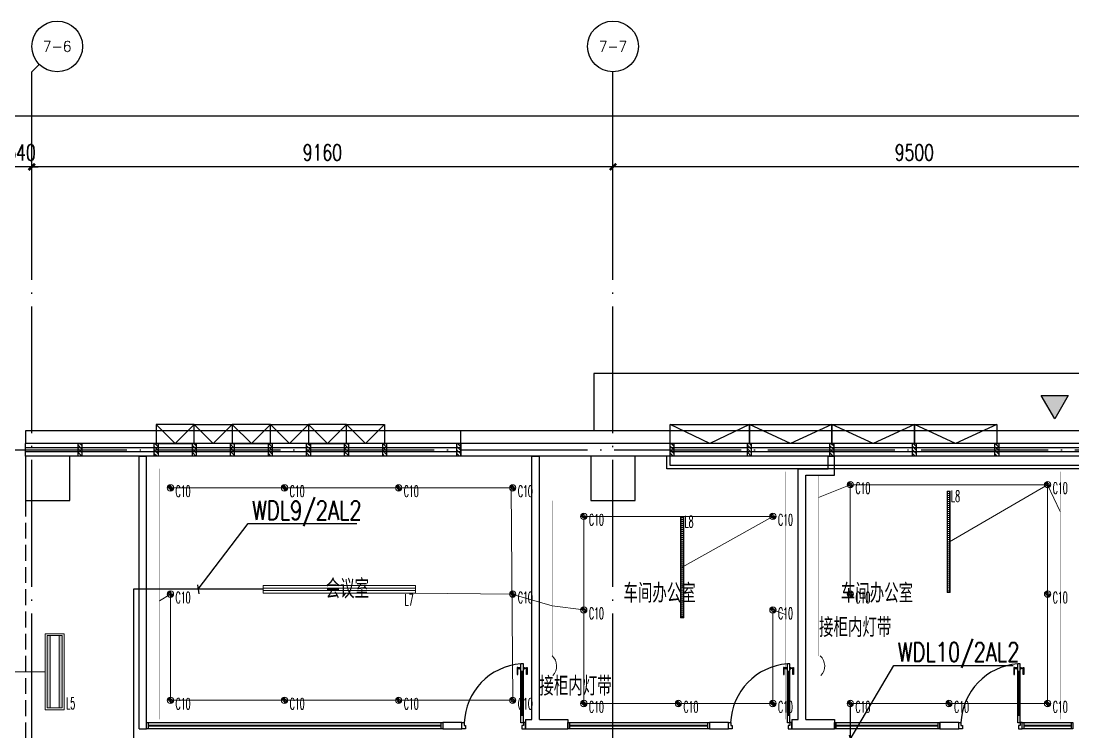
# Model space of a CAD drawing. Extents: x -621157 to 1764546, y -106808 to 741893.
# Drawn here: x 238170 to 254750, y 135551 to 146760 of the extents above; entities that cross this region are included whole.
import ezdxf
from ezdxf import colors
from ezdxf.entities.mleader import LeaderData, LeaderLine
from ezdxf.enums import TextEntityAlignment as Align
from ezdxf.math import Vec2, Vec3

# ---------------------------------------------------------------- set-up
doc = ezdxf.new("R2010")
doc.units = 0
doc.header["$LTSCALE"] = 1000
doc.header["$MEASUREMENT"] = 0
for name, pattern in [('DOT', [6.35, 0, -6.35]), ('XREF-A-101-平面图_t3$0$DASH', [0.35, 0.25, -0.1]), ('XREF-A-101-平面图_t3$0$DOTE', [2.42, 2, -0.2, 0.02, -0.2])]:
    doc.linetypes.add(name, pattern=pattern)
for name, color, linetype in [('0-底图', 7, 'Continuous'), ('AXIS_TEXT', 7, 'Continuous'), ('WIRE-照明', 4, 'Continuous'), ('XREF-A-101-平面图_t3$0$A-COLUMN', 8, 'Continuous'), ('XREF-A-101-平面图_t3$0$A-CURTWALL', 8, 'Continuous'), ('XREF-A-101-平面图_t3$0$A-DOTE', 8, 'Continuous'), ('XREF-A-101-平面图_t3$0$A-GROUND', 8, 'Continuous'), ('XREF-A-101-平面图_t3$0$A-RAIL', 8, 'Continuous'), ('XREF-A-101-平面图_t3$0$A-ROOF', 8, 'Continuous'), ('XREF-A-101-平面图_t3$0$A-ROOM-CH', 8, 'Continuous'), ('XREF-A-101-平面图_t3$0$A-SEE', 8, 'Continuous'), ('XREF-A-101-平面图_t3$0$A-WALL-FILL', 8, 'Continuous'), ('XREF-A-101-平面图_t3$0$A-WINDOW', 8, 'Continuous'), ('XREF-A-101-平面图_t3$0$A-开启符号', 8, 'Continuous'), ('XREF-A-101-平面图_t3$0$AXIS', 8, 'Continuous'), ('XREF-A-101-平面图_t3$0$DOOR-INF', 8, 'Continuous'), ('XREF-A-101-平面图_t3$0$GLASS WALL-INF', 8, 'Continuous'), ('XREF-A-101-平面图_t3$0$I-WALL-GYPSUM', 8, 'Continuous'), ('XREF-A-101-平面图_t3$0$PARTITION-INF', 8, 'Continuous'), ('XREF-A-101-平面图_t3$0$PUB_HATCH', 8, 'Continuous'), ('XREF-A-101-平面图_t3$0$PUB_TEXT', 8, 'Continuous'), ('照明回路线', 1, 'Continuous')]:
    doc.layers.add(name, color=color, linetype=linetype)
for name, color, linetype, lineweight in [('00-照明回路线', 6, 'Continuous', 0), ('CEILING-INF', 4, 'Continuous', 0), ('LIGHT-INF', 6, 'Continuous', 0)]:
    doc.layers.add(name, color=color, linetype=linetype, lineweight=lineweight)
doc.styles.add('COMPLEX', font='COMPLEX')
doc.styles.add('DIM_FONT', font='ROMANS', dxfattribs={"width": 0.8, "bigfont": 'HZDXC'})
doc.styles.add('E-FST', font='txt.shx', dxfattribs={"width": 0.75, "height": 250, "bigfont": '@@gbcbig.shx'})
doc.styles.add('INF DIM', font='SIMPLEX.SHX', dxfattribs={"width": 0.7, "bigfont": 'hztxt.shx'})
doc.styles.get("Standard").update_dxf_attribs({"font": 'romans.shx', "bigfont": 'HZDXC.SHX'})
doc.styles.add('XREF-A-101-平面图_t3$0$-HZDXCROMANS', font='ROMANS.shx', dxfattribs={"bigfont": 'HZDXC.shx'})
doc.styles.add('XREF-A-101-平面图_t3$0$A-AXIS-LABEL', font='COMPLEX', dxfattribs={"bigfont": 'GBCBIG'})
doc.styles.add('XREF-A-101-平面图_t3$0$A-DIM_T3', font='SIMPLEX', dxfattribs={"width": 0.705882, "bigfont": 'GBCBIG'})
doc.linetypes.add('LED', pattern='A,6,-3.5,["LED",Standard,S=2.54,R=0,X=-2.54,Y=-1.27],-4.8', length=14.3)
doc.dimstyles.new('XREF-A-101-平面图_t3$0$A-DIM-100', dxfattribs={"dimscale": 100, "dimtxt": 2.55, "dimasz": 1, "dimexe": 2.5, "dimexo": 3, "dimgap": 1, "dimtad": 1, "dimdec": 0, "dimzin": 0, "dimdsep": 46, "dimtxsty": 'XREF-A-101-平面图_t3$0$A-DIM_T3', "dimblk": 'XREF-A-101-平面图_t3$0$_ArchTick', "dimcen": 0.09, "dimclrt": 7, "dimazin": 2, "dimtfac": 1, "dimtdec": 0, "dimtix": 1, "dimtmove": 2, "dimatfit": 3, "dimfxl": 0, "dimtolj": 1, "dimtzin": 0, "dimarcsym": 0})

# ---------------------------------------------------------------- blocks, each defined once
blk = doc.blocks.new('XREF-A-101-平面图_t3$0$_ArchTick')
at = {"color": 0, "linetype": 'ByBlock', "const_width": 0.4}
blk.add_lwpolyline([(-0.5, -0.5), (0.5, 0.5)], dxfattribs=at)
blk = doc.blocks.new('*D25454')
at = {"layer": 'Defpoints', "color": 0}
for p in [(47500, 44460), (47500, 43300), (57000, 43300)]:
    blk.add_point(p, dxfattribs=at)
at = {"layer": 'XREF-A-101-平面图_t3$0$AXIS', "color": 0, "lineweight": -2}
for p, q in [((47500, 43600), (47500, 44710)), ((57000, 43600), (57000, 44710)), ((57000, 44460), (47500, 44460))]:
    blk.add_line(p, q, dxfattribs=at)
at = {"layer": 'XREF-A-101-平面图_t3$0$AXIS', "color": 0, "linetype": 'ByBlock', "lineweight": -2, "xscale": 100, "yscale": 100, "zscale": 100, "rotation": 180}
blk.add_blockref('XREF-A-101-平面图_t3$0$_ArchTick', (47500, 44460), dxfattribs=at)
at = {"layer": 'XREF-A-101-平面图_t3$0$AXIS', "color": 0, "linetype": 'ByBlock', "lineweight": -2, "xscale": 100, "yscale": 100, "zscale": 100}
blk.add_blockref('XREF-A-101-平面图_t3$0$_ArchTick', (57000, 44460), dxfattribs=at)
at = {"layer": 'XREF-A-101-平面图_t3$0$AXIS', "color": 7, "insert": (52250, 44687), "char_height": 255, "attachment_point": 5, "style": 'XREF-A-101-平面图_t3$0$A-DIM_T3'}
blk.add_mtext('\\A1;9500', dxfattribs=at)
blk = doc.blocks.new('*D25455')
at = {"layer": 'Defpoints', "color": 0}
for p in [(38340, 44460), (38340, 43300), (47500, 43300)]:
    blk.add_point(p, dxfattribs=at)
at = {"layer": 'XREF-A-101-平面图_t3$0$AXIS', "color": 0, "lineweight": -2}
for p, q in [((38340, 43600), (38340, 44710)), ((47500, 43600), (47500, 44710)), ((47500, 44460), (38340, 44460))]:
    blk.add_line(p, q, dxfattribs=at)
at = {"layer": 'XREF-A-101-平面图_t3$0$AXIS', "color": 0, "linetype": 'ByBlock', "lineweight": -2, "xscale": 100, "yscale": 100, "zscale": 100, "rotation": 180}
blk.add_blockref('XREF-A-101-平面图_t3$0$_ArchTick', (38340, 44460), dxfattribs=at)
at = {"layer": 'XREF-A-101-平面图_t3$0$AXIS', "color": 0, "linetype": 'ByBlock', "lineweight": -2, "xscale": 100, "yscale": 100, "zscale": 100}
blk.add_blockref('XREF-A-101-平面图_t3$0$_ArchTick', (47500, 44460), dxfattribs=at)
at = {"layer": 'XREF-A-101-平面图_t3$0$AXIS', "color": 7, "insert": (42920, 44687), "char_height": 255, "attachment_point": 5, "style": 'XREF-A-101-平面图_t3$0$A-DIM_T3'}
blk.add_mtext('\\A1;9160', dxfattribs=at)
blk = doc.blocks.new('*D25456')
at = {"layer": 'Defpoints', "color": 0}
for p in [(38000, 44460), (38000, 43300), (38340, 43300)]:
    blk.add_point(p, dxfattribs=at)
at = {"layer": 'XREF-A-101-平面图_t3$0$AXIS', "color": 0, "lineweight": -2}
for p, q in [((38000, 43600), (38000, 44710)), ((38340, 43600), (38340, 44710)), ((38000, 44460), (37900, 44460)), ((38340, 44460), (38000, 44460)), ((38340, 44460), (38440, 44460))]:
    blk.add_line(p, q, dxfattribs=at)
at = {"layer": 'XREF-A-101-平面图_t3$0$AXIS', "color": 0, "linetype": 'ByBlock', "lineweight": -2, "xscale": 100, "yscale": 100, "zscale": 100}
blk.add_blockref('XREF-A-101-平面图_t3$0$_ArchTick', (38000, 44460), dxfattribs=at)
at = {"layer": 'XREF-A-101-平面图_t3$0$AXIS', "color": 0, "linetype": 'ByBlock', "lineweight": -2, "xscale": 100, "yscale": 100, "zscale": 100, "rotation": 180}
blk.add_blockref('XREF-A-101-平面图_t3$0$_ArchTick', (38340, 44460), dxfattribs=at)
at = {"layer": 'XREF-A-101-平面图_t3$0$AXIS', "color": 7, "insert": (38170, 44687), "char_height": 255, "attachment_point": 5, "style": 'XREF-A-101-平面图_t3$0$A-DIM_T3'}
blk.add_mtext('\\A1;340', dxfattribs=at)
blk = doc.blocks.new('_AXISO')
blk.add_circle((0, 0), 0.5)
at = {"layer": 'AXIS_TEXT', "style": 'COMPLEX'}
blk.add_attdef('A', text='', height=0.56, dxfattribs=at).set_placement((-0.25, -0.28), (0.25, -0.28), align=Align.FIT)
blk = doc.blocks.new('*D25463')
at = {"layer": 'Defpoints', "color": 0}
for p in [(-300, 45260), (-300, 43300), (66800, 43300)]:
    blk.add_point(p, dxfattribs=at)
at = {"layer": 'XREF-A-101-平面图_t3$0$AXIS', "color": 0, "lineweight": -2}
for p, q in [((-300, 43600), (-300, 45510)), ((66800, 43600), (66800, 45510)), ((66800, 45260), (-300, 45260))]:
    blk.add_line(p, q, dxfattribs=at)
at = {"layer": 'XREF-A-101-平面图_t3$0$AXIS', "color": 0, "linetype": 'ByBlock', "lineweight": -2, "xscale": 100, "yscale": 100, "zscale": 100, "rotation": 180}
blk.add_blockref('XREF-A-101-平面图_t3$0$_ArchTick', (-300, 45260), dxfattribs=at)
at = {"layer": 'XREF-A-101-平面图_t3$0$AXIS', "color": 0, "linetype": 'ByBlock', "lineweight": -2, "xscale": 100, "yscale": 100, "zscale": 100}
blk.add_blockref('XREF-A-101-平面图_t3$0$_ArchTick', (66800, 45260), dxfattribs=at)
at = {"layer": 'XREF-A-101-平面图_t3$0$AXIS', "color": 7, "insert": (33250, 45487), "char_height": 255, "attachment_point": 5, "style": 'XREF-A-101-平面图_t3$0$A-DIM_T3'}
blk.add_mtext('\\A1;67100', dxfattribs=at)
blk = doc.blocks.new('XREF-A-101-平面图_t3$0$柱网2F')
at = {"layer": 'XREF-A-101-平面图_t3$0$A-COLUMN'}
for points in [[(38240, -800), (38940, -800), (38940, -100), (38240, -100)], [(47150, -800), (47850, -800), (47850, -100), (47150, -100)]]:
    blk.add_lwpolyline(points, close=True, dxfattribs=at)
blk = doc.blocks.new('XREF-A-101-平面图_t3$0$G$C869EB286')
at = {"layer": 'XREF-A-101-平面图_t3$0$A-WINDOW'}
h = blk.add_hatch(dxfattribs=at)
h.set_pattern_fill('ANSI31', color=256, scale=25)
h.set_pattern_definition([(45, (-143.957, -89940), (-28.0633, 28.0633), [])])
h.paths.add_polyline_path([(0, 60), (200, 60), (200, 0), (0, 0)])
blk.add_lwpolyline([(0, 60), (200, 60), (200, 0), (0, 0)], close=True, dxfattribs=at)
blk = doc.blocks.new('XREF-A-101-平面图_t3$0$A$C4A4B287C')
at = {"layer": 'XREF-A-101-平面图_t3$0$GLASS WALL-INF', "elevation": -1}
blk.add_lwpolyline([(100, 300), (100, 0), (0, 0), (0, 300)], close=True, dxfattribs=at)
blk = doc.blocks.new('*U25323')
at = {"layer": 'XREF-A-101-平面图_t3$0$PARTITION-INF', "color": 8}
for p, q in [((-21681, 43130), (-19502, 43130)), ((-19502, 43030), (-21681, 43030))]:
    blk.add_line(p, q, dxfattribs=at)
at = {"layer": 'XREF-A-101-平面图_t3$0$PARTITION-INF', "color": 5}
for p, q in [((-19502, 43085), (-21681, 43085)), ((-19502, 43075), (-21681, 43075))]:
    blk.add_line(p, q, dxfattribs=at)
for points in [[(-21706, 43130), (-21681, 43130), (-21681, 43030), (-21706, 43030)], [(-19502, 43130), (-19477, 43130), (-19477, 43030), (-19502, 43030)]]:
    blk.add_lwpolyline(points, close=True, dxfattribs=at)
blk = doc.blocks.new('XREF-A-101-平面图_t3$0$EW23')
at = {"color": 5}
for p, q in [((7205, 24900, 0), (7205, 23970, 0)), ((7205, 24900, 0), (7245, 24900, 0)), ((7245, 24900, 0), (7245, 23970, 0)), ((7245, 24780, 0), (7205, 24780, 0)), ((7205, 24090, 0), (7246, 24090, 0)), ((7205, 23970, 0), (7245, 23970, 0))]:
    blk.add_line(p, q, dxfattribs=at)
at = {"color": 5, "elevation": 0}
for points in [[(7215, 24995), (7175, 24995), (7175, 24895), (7205, 24895), (7205, 24940), (7233, 24940), (7233, 24985), (7233, 24995), (7215, 24995)], [(8135, 24995), (8175, 24995), (8175, 24895), (8140, 24895), (8140, 24940), (8117, 24940), (8117, 24985), (8117, 24995), (8135, 24995)]]:
    blk.add_lwpolyline(points, close=True, dxfattribs=at)
at = {"color": 8, "elevation": 0}
for points in [[(7228, 24780), (7228, 24090)], [(7160, 24035), (7160, 24026), (7150, 24026), (7150, 24140), (7160, 24140), (7160, 24045)], [(7296, 24035), (7296, 24026), (7306, 24026), (7306, 24140), (7296, 24140), (7296, 24045)]]:
    blk.add_lwpolyline(points, dxfattribs=at)
for points in [[(7200, 24035), (7154, 24035), (7154, 24045), (7200, 24045)], [(7205, 24021), (7200, 24021), (7200, 24059), (7205, 24059)], [(7246, 24021), (7256, 24021), (7256, 24059), (7246, 24059)], [(7256, 24035), (7302, 24035), (7302, 24045), (7256, 24045)]]:
    blk.add_lwpolyline(points, close=True, dxfattribs=at)
at = {"color": 8}
blk.add_arc((7172, 24936, 0), 969, 274.4003, 357.8611, dxfattribs=at)
blk = doc.blocks.new('*U25324')
at = {"layer": 'XREF-A-101-平面图_t3$0$PARTITION-INF', "color": 8}
for p, q in [((-21681, 43130), (-20072, 43130)), ((-20072, 43030), (-21681, 43030))]:
    blk.add_line(p, q, dxfattribs=at)
at = {"layer": 'XREF-A-101-平面图_t3$0$PARTITION-INF', "color": 5}
for p, q in [((-20072, 43085), (-21681, 43085)), ((-20072, 43075), (-21681, 43075))]:
    blk.add_line(p, q, dxfattribs=at)
for points in [[(-21706, 43130), (-21681, 43130), (-21681, 43030), (-21706, 43030)], [(-20072, 43130), (-20047, 43130), (-20047, 43030), (-20072, 43030)]]:
    blk.add_lwpolyline(points, close=True, dxfattribs=at)
blk = doc.blocks.new('*U25325')
at = {"layer": 'XREF-A-101-平面图_t3$0$PARTITION-INF', "color": 8}
for p, q in [((-21681, 43130), (-20931, 43130)), ((-20931, 43030), (-21681, 43030))]:
    blk.add_line(p, q, dxfattribs=at)
at = {"layer": 'XREF-A-101-平面图_t3$0$PARTITION-INF', "color": 5}
for p, q in [((-20931, 43085), (-21681, 43085)), ((-20931, 43075), (-21681, 43075))]:
    blk.add_line(p, q, dxfattribs=at)
for points in [[(-21706, 43130), (-21681, 43130), (-21681, 43030), (-21706, 43030)], [(-20931, 43130), (-20906, 43130), (-20906, 43030), (-20931, 43030)]]:
    blk.add_lwpolyline(points, close=True, dxfattribs=at)
blk = doc.blocks.new('*U25326')
at = {"layer": 'XREF-A-101-平面图_t3$0$PARTITION-INF', "color": 8}
for p, q in [((-21681, 43130), (-17062, 43130)), ((-17062, 43030), (-21681, 43030))]:
    blk.add_line(p, q, dxfattribs=at)
at = {"layer": 'XREF-A-101-平面图_t3$0$PARTITION-INF', "color": 5}
for p, q in [((-17062, 43085), (-21681, 43085)), ((-17062, 43075), (-21681, 43075))]:
    blk.add_line(p, q, dxfattribs=at)
for points in [[(-21706, 43130), (-21681, 43130), (-21681, 43030), (-21706, 43030)], [(-17062, 43130), (-17037, 43130), (-17037, 43030), (-17062, 43030)]]:
    blk.add_lwpolyline(points, close=True, dxfattribs=at)
blk = doc.blocks.new('XREF-A-101-平面图_t3$0$G$CCB870F7D')
at = {"layer": 'XREF-A-101-平面图_t3$0$DOOR-INF', "rotation": 180}
for p in [(53195, 20695, 0), (57395, 20695, 0), (61025, 20695, 0)]:
    blk.add_blockref('XREF-A-101-平面图_t3$0$EW23', p, dxfattribs=at)
at = {"layer": 'XREF-A-101-平面图_t3$0$DOOR-INF', "xscale": -1, "rotation": 90.00000000031778}
for p in [(45019, -4200), (49219, -4200), (52850, -4200, 1)]:
    blk.add_blockref('XREF-A-101-平面图_t3$0$A$C4A4B287C', p, dxfattribs=at)
at = {"layer": 'XREF-A-101-平面图_t3$0$PARTITION-INF', "rotation": 180}
for name, p in [('*U25326', (23013, 38831, -1)), ('*U25323', (27213, 38831, -1)), ('*U25324', (30843, 38831, -1)), ('*U25325', (32944, 38831))]:
    blk.add_blockref(name, p, dxfattribs=at)
blk = doc.blocks.new('XREF-A-101-平面图_t3$0$ROOM')
at = {"layer": 'XREF-A-101-平面图_t3$0$A-ROOM-CH', "style": 'XREF-A-101-平面图_t3$0$-HZDXCROMANS', "width": 0.6}
for tag, p in [('中文房间名称', (0, -1000)), ('英文房间名称', (0, -1500))]:
    blk.add_attdef(tag, text='', height=300, dxfattribs=at).set_placement(p, align=Align.CENTER)
blk = doc.blocks.new('XREF-A-101-平面图_t3$0$bz1')
at = {"layer": 'XREF-A-101-平面图_t3$0$PUB_HATCH'}
h = blk.add_hatch(color=1, dxfattribs=at)
h.dxf.hatch_style = 1
h.paths.add_polyline_path([(4866032, -641203), (4865818, -641573), (4866245, -641573)])
at = {"layer": 'XREF-A-101-平面图_t3$0$PUB_TEXT', "color": 1}
blk.add_lwpolyline([(4866032, -641203), (4865818, -641573), (4866245, -641573)], close=True, dxfattribs=at)
blk = doc.blocks.new('XREF-A-101-平面图_t3$0$G$C34B60025')
at = {"xscale": -1, "rotation": 180}
blk.add_blockref('XREF-A-101-平面图_t3$0$bz1', (-4811670, -640615), dxfattribs=at)
blk = doc.blocks.new('_Oblique')
at = {"color": 0, "linetype": 'ByBlock', "lineweight": -2}
blk.add_line((-0.5, -0.5), (0.5, 0.5), dxfattribs=at)
blk = doc.blocks.new('A$C73cf2add')
at = {"linetype": 'DOT'}
blk.add_wipeout([(-150, 600), (150, 600), (150, -600), (-150, -600)], dxfattribs=at).dxf.layer = 'LIGHT-INF'
at = {"layer": 'LIGHT-INF'}
h = blk.add_hatch(color=256, dxfattribs=at)
h.dxf.hatch_style = 1
h.paths.add_polyline_path([(-120, 570), (-70, 570), (-70, -570), (-120, -570)])
h = blk.add_hatch(color=256, dxfattribs=at)
h.dxf.hatch_style = 1
h.paths.add_polyline_path([(70, 570), (120, 570), (120, -570), (70, -570)])
for points in [[(-150, 600), (150, 600), (150, -600), (-150, -600)], [(-120, 570), (120, 570), (120, -570), (-120, -570)], [(-120, 570), (-70, 570), (-70, -570), (-120, -570)], [(70, 570), (120, 570), (120, -570), (70, -570)]]:
    blk.add_lwpolyline(points, close=True, dxfattribs=at)
at = {"layer": 'LIGHT-INF', "style": 'INF DIM', "width": 0.5}
blk.add_text('L5', height=180, dxfattribs=at).set_placement((181, -588))
blk = doc.blocks.new('A$C49bb74e3')
at = {"layer": 'LIGHT-INF'}
h = blk.add_hatch(dxfattribs=at)
h.set_pattern_fill('ANSI31', color=8, scale=10, angle=315)
h.set_pattern_definition([(0, (-248590, -138150), (7e-15, 31.75), [])])
h.paths.add_polyline_path([(-15, 790), (15, 790), (15, -790), (-15, -790)])
at = {"layer": 'LIGHT-INF', "elevation": 0}
for points in [[(-25, 800), (25, 800), (25, -800), (-25, -800)], [(-15, 790), (15, 790), (15, -790), (-15, -790)]]:
    blk.add_lwpolyline(points, close=True, dxfattribs=at)
at = {"layer": 'LIGHT-INF', "style": 'INF DIM', "width": 0.5}
blk.add_text('L8', height=180, dxfattribs=at).set_placement((37, 627))
blk = doc.blocks.new('*U24682')
h = blk.add_hatch(color=8)
h.dxf.hatch_style = 1
h.paths.add_polyline_path([(-50, 0), (-24, 0, -0.414214), (0, 24), (0, 50, 0.414214)])
h.paths.add_polyline_path([(0, -24), (0, -50, 0.414214), (50, 0), (24, 0, -0.414214)])
at = {"color": 8}
for points in [[(50, 0), (-50, 0)], [(0, 50), (0, -50)]]:
    blk.add_lwpolyline(points, dxfattribs=at)
blk.add_circle((0, 0), 50)
blk.add_circle((0, 0), 24.5, dxfattribs=at)
at = {"style": 'INF DIM', "width": 0.5}
blk.add_text('C10', height=180, dxfattribs=at).set_placement((81, -144))
blk = doc.blocks.new('A$C704e2804')
for points in [[(-1200, 60), (1200, 60), (1200, -60), (-1200, -60)], [(1200, 60), (1200, 20), (-1200, 20), (-1200, 60)], [(1200, 20), (1200, -20), (-1200, -20), (-1200, 20)], [(1200, -20), (1200, -60), (-1200, -60), (-1200, -20)]]:
    blk.add_lwpolyline(points, close=True)
at = {"style": 'INF DIM', "width": 0.5}
blk.add_text('L7', height=180, dxfattribs=at).set_placement((1031, -256))
blk = doc.blocks.new('G$CDFF05B24')
at = {"layer": 'LIGHT-INF', "color": 6, "linetype": 'LED', "ltscale": 0.05, "const_width": 5}
for points in [[(40350, -300), (40350, -4250)], [(50220, -4250), (50220, -343)], [(54550, -4250), (54550, -343)]]:
    blk.add_lwpolyline(points, dxfattribs=at)
at = {"layer": 'LIGHT-INF', "color": 6, "linetype": 'LED', "ltscale": 0.05, "const_width": 5, "elevation": 0}
for points in [[(50740, -3250), (50740, -400)], [(46540, -3250), (46540, -800)]]:
    blk.add_lwpolyline(points, dxfattribs=at)
at = {"layer": 'CEILING-INF', "color": 8}
for p in [(52790, -1450), (48590, -1850, 0)]:
    blk.add_blockref('A$C49bb74e3', p, dxfattribs=at)
at = {"layer": 'LIGHT-INF', "color": 6}
for name, p in [('*U24682', (40525, -600)), ('*U24682', (42323, -600)), ('*U24682', (44122, -600)), ('*U24682', (45920, -600)), ('*U24682', (51240, -550, 0)), ('*U24682', (54350, -550, 0)), ('*U24682', (47040, -1050, -1)), ('*U24682', (50020, -1050, 0)), ('A$C704e2804', (43185, -2200)), ('*U24682', (40525, -2275)), ('*U24682', (45920, -2275)), ('*U24682', (51240, -2275, 0)), ('*U24682', (54350, -2275, 0)), ('*U24682', (47040, -2525, -1)), ('*U24682', (50020, -2525, 0)), ('A$C73cf2add', (38700, -3500)), ('*U24682', (40525, -3950)), ('*U24682', (42323, -3950)), ('*U24682', (44122, -3950)), ('*U24682', (45920, -3950)), ('*U24682', (47040, -4000, -1)), ('*U24682', (48530, -4000, 0)), ('*U24682', (50020, -4000, 0)), ('*U24682', (51240, -4000, 0)), ('*U24682', (52795, -4000, 0)), ('*U24682', (54350, -4000, 0))]:
    blk.add_blockref(name, p, dxfattribs=at)
blk = doc.blocks.new('XREF-A-101-平面图_t3$0$轴网(2)')
at = {"layer": 'XREF-A-101-平面图_t3$0$A-DOTE', "linetype": 'XREF-A-101-平面图_t3$0$DOTE'}
for p, q in [((38340, -3300), (38340, 43300)), ((47500, -3300), (47500, 43300)), ((-3300, 40000), (69800, 40000))]:
    blk.add_line(p, q, dxfattribs=at)
at = {"layer": 'XREF-A-101-平面图_t3$0$AXIS'}
for p, q in [((38340, 45959.5), (38457.2, 46076.7)), ((38340, 43300), (38340, 45959.5)), ((47500, 43300), (47500, 45959.5))]:
    blk.add_line(p, q, dxfattribs=at)
ref = blk.add_blockref('_AXISO', (38740, 46359.5), dxfattribs=dict(at, xscale=800, yscale=800, zscale=800))
ref.add_attrib('A', '7-6', dxfattribs={"color": 7, "height": 168.54, "style": 'XREF-A-101-平面图_t3$0$A-AXIS-LABEL', "width": 0.933333}).set_placement((38515.3, 46275.2), (38964.7, 46275.2), align=Align.FIT)
ref = blk.add_blockref('_AXISO', (47500, 46359.5), dxfattribs=dict(at, xscale=800, yscale=800, zscale=800))
ref.add_attrib('A', '7-7', dxfattribs={"color": 7, "height": 168.54, "style": 'XREF-A-101-平面图_t3$0$A-AXIS-LABEL', "width": 0.933333}).set_placement((47275.3, 46275.2), (47724.7, 46275.2), align=Align.FIT)
for p1, p2, distance, picture, middle in [((66800, 43300), (-300, 43300), -1959.5, '*D25463', (33250, 45487)), ((38340, 43300), (38000, 43300), -1159.5, '*D25456', (38170, 44687)), ((47500, 43300), (38340, 43300), -1159.5, '*D25455', (42920, 44687)), ((57000, 43300), (47500, 43300), -1159.5, '*D25454', (52250, 44687))]:
    dim = blk.add_aligned_dim(p1=p1, p2=p2, distance=distance, dimstyle='XREF-A-101-平面图_t3$0$A-DIM-100', dxfattribs=at)
    dim.commit()
    dim.dimension.update_dxf_attribs({"geometry": picture, "text_midpoint": middle})
blk = doc.blocks.new('XREF-A-101-平面图_t3')
at = {"layer": 'XREF-A-101-平面图_t3$0$A-CURTWALL'}
for p, q in [((245100, 140100), (238240, 140100)), ((238240, 139900), (238240, 140100)), ((245100, 140033), (238240, 140033)), ((245100, 139967), (238240, 139967)), ((263900, 140100), (248400, 140100)), ((263900, 140033), (248400, 140033)), ((263900, 139967), (248400, 139967)), ((245100, 139900), (238240, 139900)), ((263900, 139900), (248400, 139900))]:
    blk.add_line(p, q, dxfattribs=at)
at = {"layer": 'XREF-A-101-平面图_t3$0$A-RAIL'}
for points in [[(256650, 139700), (248350, 139700), (248350, 139900)], [(256650, 139750), (248400, 139750), (248400, 139900)]]:
    blk.add_lwpolyline(points, dxfattribs=at)
at = {"layer": 'XREF-A-101-平面图_t3$0$A-SEE'}
blk.add_lwpolyline([(245100, 140300), (238240, 140300), (238240, 140100)], dxfattribs=at)
at = {"layer": 'XREF-A-101-平面图_t3$0$A-WALL-FILL', "color": 171}
for p, q in [((248400, 140300), (245100, 140300)), ((245100, 140100), (245100, 140300)), ((248400, 140100), (248400, 140300)), ((248400, 140100), (245100, 140100)), ((245100, 139900), (245100, 140100)), ((248400, 140100), (245100, 140100)), ((248400, 139900), (248400, 140100)), ((248400, 139900), (245100, 139900))]:
    blk.add_line(p, q, dxfattribs=at)
at = {"layer": 'XREF-A-101-平面图_t3$0$A-开启符号', "linetype": 'Continuous'}
for points in [[(240300, 140400), (240300, 140100), (240900, 140100), (240900, 140400)], [(241500, 140400), (241500, 140100), (240900, 140100), (240900, 140400)], [(241500, 140400), (241500, 140100), (242100, 140100), (242100, 140400)], [(242700, 140400), (242700, 140100), (242100, 140100), (242100, 140400)], [(242700, 140400), (242700, 140100), (243300, 140100), (243300, 140400)], [(243900, 140400), (243900, 140100), (243300, 140100), (243300, 140400)], [(249650, 140400), (249650, 140100), (248400, 140100), (248400, 140400)], [(250950, 140400), (250950, 140100), (249650, 140100), (249650, 140400)], [(252250, 140400), (252250, 140100), (250950, 140100), (250950, 140400)], [(253550, 140400), (253550, 140100), (252250, 140100), (252250, 140400)]]:
    blk.add_lwpolyline(points, close=True, dxfattribs=at)
for points in [[(240300, 140400), (240600, 140100), (240900, 140400)], [(241500, 140400), (241200, 140100), (240900, 140400)], [(241500, 140400), (241800, 140100), (242100, 140400)], [(242700, 140400), (242400, 140100), (242100, 140400)], [(242700, 140400), (243000, 140100), (243300, 140400)], [(243900, 140400), (243600, 140100), (243300, 140400)], [(249650, 140400), (249025, 140100), (248400, 140400)], [(250950, 140400), (250300, 140100), (249650, 140400)], [(252250, 140400), (251600, 140100), (250950, 140400)], [(253550, 140400), (252900, 140100), (252250, 140400)]]:
    blk.add_lwpolyline(points, dxfattribs=at)
at = {"layer": 'XREF-A-101-平面图_t3$0$I-WALL-GYPSUM'}
for p, q in [((240030, 139900), (240150, 139900)), ((246220, 139900), (246340, 139900)), ((250890, 139700), (250890, 139900)), ((250890, 139900), (250990, 139900)), ((250990, 139600), (250990, 139900)), ((250420, 139700), (250890, 139700)), ((250540, 139600), (250990, 139600))]:
    blk.add_line(p, q, dxfattribs=at)
blk.add_blockref('XREF-A-101-平面图_t3$0$G$CCB870F7D', (200100, 139900))
at = {"layer": 'XREF-A-101-平面图_t3$0$A-ROOM-CH'}
ref = blk.add_blockref('XREF-A-101-平面图_t3$0$ROOM', (243313, 138659), dxfattribs=at)
ref.add_attrib('中文房间名称', '会议室', dxfattribs={"height": 300, "style": 'XREF-A-101-平面图_t3$0$-HZDXCROMANS', "width": 0.8}).set_placement((243313, 137659), align=Align.CENTER)
ref = blk.add_blockref('XREF-A-101-平面图_t3$0$ROOM', (248235, 138589), dxfattribs=at)
ref.add_attrib('中文房间名称', '车间办公室', dxfattribs={"height": 300, "style": 'XREF-A-101-平面图_t3$0$-HZDXCROMANS', "width": 0.8}).set_placement((248235, 137589), align=Align.CENTER)
ref = blk.add_blockref('XREF-A-101-平面图_t3$0$ROOM', (251661, 138589), dxfattribs=at)
ref.add_attrib('中文房间名称', '车间办公室', dxfattribs={"height": 300, "style": 'XREF-A-101-平面图_t3$0$-HZDXCROMANS', "width": 0.8}).set_placement((251661, 137589), align=Align.CENTER)
at = {"layer": 'XREF-A-101-平面图_t3$0$A-WINDOW', "rotation": 270}
for p in [(239070, 140100), (240270, 140100), (240870, 140100), (241470, 140100), (242070, 140100), (242670, 140100), (243270, 140100), (243870, 140100), (245040, 140100), (248400, 140100), (249620, 140100), (250920, 140100), (252220, 140100), (253520, 140100)]:
    blk.add_blockref('XREF-A-101-平面图_t3$0$G$C869EB286', p, dxfattribs=at)
at = {"layer": 'XREF-A-101-平面图_t3$0$A-GROUND', "linetype": 'XREF-A-101-平面图_t3$0$DASH'}
blk.add_lwpolyline([(238240, 139200), (238240, 100400)], dxfattribs=at)
at = {"layer": 'XREF-A-101-平面图_t3$0$A-ROOF'}
blk.add_lwpolyline([(266800, 127600), (267700, 127600), (267700, 141200), (247200, 141200), (247200, 140300)], dxfattribs=at)
at = {"layer": 'XREF-A-101-平面图_t3$0$A-SEE'}
blk.add_lwpolyline([(266800, 128200), (266800, 140300), (248400, 140300)], dxfattribs=at)
at = {"layer": 'XREF-A-101-平面图_t3$0$I-WALL-GYPSUM'}
for p, q in [((240030, 135600), (240030, 139900)), ((240150, 135600), (240150, 139900)), ((246220, 135750), (246220, 139900)), ((246340, 135750), (246340, 139900)), ((250420, 135750), (250420, 139700)), ((250540, 135750), (250540, 139600)), ((246120, 135750), (246220, 135750)), ((246120, 135750), (246120, 135600)), ((246340, 135750), (246790, 135750)), ((246790, 135750), (246790, 135600)), ((250320, 135750), (250420, 135750)), ((250320, 135750), (250320, 135600)), ((250540, 135750), (250990, 135750)), ((250990, 135750), (250990, 135600)), ((240030, 135600), (240150, 135600)), ((246120, 135600), (246280, 135600)), ((246280, 135600), (246790, 135600)), ((250320, 135600), (250480, 135600)), ((250480, 135600), (250990, 135600))]:
    blk.add_line(p, q, dxfattribs=at)
blk.add_blockref('XREF-A-101-平面图_t3$0$G$C34B60025', (200100, 139900))
at = {"layer": 'XREF-A-101-平面图_t3$0$A-COLUMN'}
blk.add_blockref('XREF-A-101-平面图_t3$0$柱网2F', (200000, 140000), dxfattribs=at)
at = {"layer": 'XREF-A-101-平面图_t3$0$A-DOTE'}
blk.add_blockref('XREF-A-101-平面图_t3$0$轴网(2)', (200000, 100000), dxfattribs=at)
blk = doc.blocks.new('G$C45431F82')
at = {"layer": '00-照明回路线', "ltscale": 5}
for p, q in [((40525, -600), (45896, -600)), ((45896, -600), (45920, -3950)), ((51240, -550, 0), (50740, -751, 0)), ((54350, -550, 0), (51240, -550, 0)), ((51240, -550, 0), (51240, -2275, 0)), ((52805, -1450, 0), (54350, -550, 0)), ((54350, -4000, 0), (54350, -550, 0)), ((54350, -550, 0), (54550, -973)), ((47040, -2525, -1), (47040, -1050, -1)), ((47040, -1050, -1), (50020, -1050, 0)), ((48590, -1850, -1), (50020, -1050, 0)), ((40525, -2275), (40350, -2382)), ((40525, -3950), (40525, -2275)), ((44385, -2260), (45920, -2275)), ((45908, -2275), (46540, -2459, 0)), ((46540, -2459, 0), (47040, -2525, -1)), ((47040, -2525, -1), (47040, -4000, -1)), ((50020, -4000, 0), (50020, -2525, 0)), ((50020, -2525, 0), (50220, -2595)), ((35820, -3500), (38580, -3500)), ((45920, -3950), (40525, -3950)), ((47040, -4000, -1), (50020, -4000, 0)), ((51240, -4000, 0), (54350, -4000, 0))]:
    blk.add_line(p, q, dxfattribs=at)
for centre in [(46396, -3410, 0), (50621, -3411)]:
    blk.add_arc(centre, 216, 315.9825, 48.0113, dxfattribs=at)
at = {"layer": 'WIRE-照明'}
for points in [[(41985, -2200), (39940, -2200), (39940, -5072)], [(51240, -4050), (51240, -4823)]]:
    blk.add_lwpolyline(points, dxfattribs=at)
at = {"layer": '00-照明回路线', "color": 3, "ltscale": 5, "style": 'DIM_FONT', "width": 0.8}
for p in [(50748, -2951, 0), (46340, -3876, 0)]:
    blk.add_text('接柜内灯带', height=300, dxfattribs=at).set_placement(p)
at = {"layer": '照明回路线'}
ml = blk.add_multileader_mtext('Standard', dxfattribs=at)
ml.set_content('{\\Ftxt,whgtxt|c134;WDL9/2AL2}', color=4, style='E-FST')
ml.set_leader_properties(color=256)
ml.set_arrow_properties(name='OBLIQUE')
ml.build(insert=Vec2(0, 0))
ml.multileader.update_dxf_attribs({"text_left_attachment_type": 6, "text_right_attachment_type": 7, "dogleg_length": 40, "arrow_head_size": 100})
ctx = ml.context
ctx.base_point, ctx.char_height, ctx.arrow_head_size, ctx.landing_gap_size, ctx.plane_origin = Vec3(41792, -1164), 300, 100, 20, Vec3(44029, -1404)
ctx.left_attachment, ctx.right_attachment = 6, 7
notes = []
notes.append((ctx, [(0, (1, 1, 0), (41752, -1164), (1, 0), 40, [(0, [(40963, -2200)], 0, [])])]))
ctx.mtext.insert, ctx.mtext.flow_direction = Vec3(41812, -804), 5
ml = blk.add_multileader_mtext('Standard', dxfattribs=at)
ml.set_content('{\\Ftxt,whgtxt|c134;WDL10/2AL2}', color=4, style='E-FST')
ml.set_leader_properties(color=256)
ml.set_arrow_properties(name='OBLIQUE')
ml.build(insert=Vec2(0, 0))
ml.multileader.update_dxf_attribs({"text_left_attachment_type": 6, "text_right_attachment_type": 7, "dogleg_length": 40, "arrow_head_size": 100})
ctx = ml.context
ctx.base_point, ctx.char_height, ctx.arrow_head_size, ctx.landing_gap_size, ctx.plane_origin = Vec3(51968, -3399, 0), 300, 100, 20, Vec3(52816, -3140, 0)
ctx.left_attachment, ctx.right_attachment = 6, 7
notes.append((ctx, [(0, (1, 1, 0), (51928, -3399, 0), (1, 0), 40, [(0, [(51240, -4565, 0)], 0, [])])]))
ctx.mtext.insert, ctx.mtext.flow_direction = Vec3(51988, -3039, 0), 5
for ctx, leaders in notes:
    for number, flags, end, landing, length, lines in leaders:
        leader = LeaderData()
        leader.index, (leader.has_last_leader_line, leader.has_dogleg_vector, leader.attachment_direction) = number, flags
        leader.last_leader_point, leader.dogleg_vector, leader.dogleg_length = Vec3(end), Vec3(landing), length
        for number, points, colour, breaks in lines:
            line = LeaderLine()
            line.index, line.vertices, line.color, line.breaks = number, Vec3.list(points), colors.encode_raw_color(colour), breaks
            leader.lines.append(line)
        ctx.leaders.append(leader)

msp = doc.modelspace()

# ---------------------------------------------------------------- block references
at = {"layer": '0-底图'}
msp.add_blockref('XREF-A-101-平面图_t3', (0, 0), dxfattribs=at)

# ---------------------------------------------------------------- next in the draw order: block references
at = {"layer": 'WIRE-照明'}
msp.add_blockref('G$C45431F82', (200000, 140000), dxfattribs=at)

# ---------------------------------------------------------------- next in the draw order: block references
msp.add_blockref('G$CDFF05B24', (200000, 140000), dxfattribs=at)

doc.saveas('drawing.dxf')
